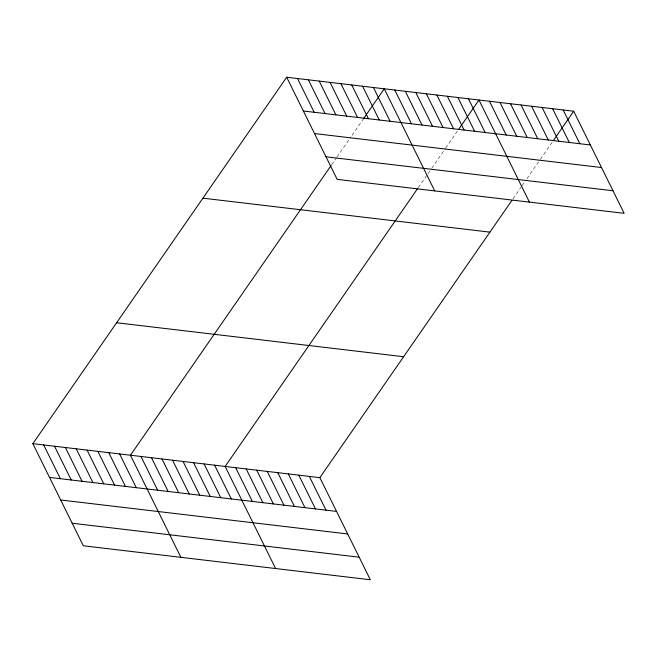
<?xml version="1.0" encoding="UTF-8"?>
<svg xmlns="http://www.w3.org/2000/svg" width="657" height="657" viewBox="0 0 657 657"><rect width="100%" height="100%" fill="white"/><g stroke="black" fill="none" stroke-linecap="round" stroke-linejoin="round"><path stroke-width="0.49" stroke-dasharray="3.29 2.46" d="M331.645 164.759L336.474 157.787M337.008 157.007L350.969 136.853M352.045 135.309L363.321 119.032M418.295 187.598L427.428 174.425M427.962 173.645L431.189 168.997M431.723 168.225L445.15 148.843M445.684 148.071L458.036 130.242M513.01 198.808L521.601 186.407M522.134 185.635L524.82 181.759M526.971 178.655L539.857 160.053M540.391 159.281L552.208 142.224"/><path stroke-width="0.99" d="M32.85 443.672L319.852 477.647L370.318 579.753L83.316 545.778L32.85 443.672L286.682 77.247L573.684 111.222L624.15 213.328L337.148 179.353L286.682 77.247M331.103 165.539L130.431 455.227L180.897 557.333M363.855 118.252L384.263 88.802L434.729 190.908M417.762 188.378L225.146 466.437L275.603 568.543M458.57 129.462L478.978 100.012L529.435 202.118M319.852 477.647L511.934 200.36M553.284 140.672L573.684 111.222M303.362 111L590.372 144.975M314.514 133.56L601.516 167.535M325.995 156.801L613.006 190.768M202.914 198.168L489.925 232.143M116.618 322.751L403.62 356.726M49.53 477.425L336.54 511.401M60.682 499.985L347.684 533.96M72.163 523.227L359.174 557.193M563.164 109.974L579.844 143.727M552.636 108.734L569.323 142.487M542.115 107.485L558.795 141.239M531.595 106.237L548.275 139.99M521.067 104.989L537.755 138.75M510.546 103.749L527.226 137.502M500.018 102.5L516.706 136.254M489.498 101.252L506.177 135.014M468.449 98.764L485.137 132.517M457.929 97.515L474.609 131.277M447.401 96.275L464.088 130.029M436.88 95.027L453.56 128.78M426.36 93.779L443.04 127.532M415.832 92.538L432.52 126.292M405.312 91.29L421.991 125.044M394.783 90.042L411.471 123.795M373.422 87.512L390.102 121.266M362.582 86.231L379.261 119.985M351.733 84.95L368.421 118.703M340.893 83.661L357.572 117.422M330.052 82.38L346.732 116.133M319.212 81.098L335.891 114.852M308.363 79.817L325.051 113.571M297.522 78.528L314.21 112.29M309.332 476.399L326.012 510.152M298.804 475.151L315.491 508.912M288.283 473.911L304.963 507.664M277.763 472.662L294.443 506.416M267.235 471.414L283.923 505.176M256.715 470.174L273.394 503.927M246.186 468.926L262.874 502.679M235.666 467.677L252.345 501.439M214.617 465.189L231.305 498.942M204.097 463.941L220.777 497.694M193.569 462.7L210.256 496.454M183.048 461.452L199.728 495.206M172.528 460.204L189.208 493.957M162 458.964L178.688 492.717M151.48 457.715L168.159 491.469M140.951 456.467L157.639 490.221M119.59 453.938L136.27 487.691M108.75 452.657L125.43 486.41M97.901 451.375L114.589 485.129M87.061 450.086L103.749 483.848M76.22 448.805L92.9 482.558M65.38 447.524L82.059 481.277M54.531 446.243L71.219 479.996M43.691 444.953L60.378 478.707"/></g></svg>
